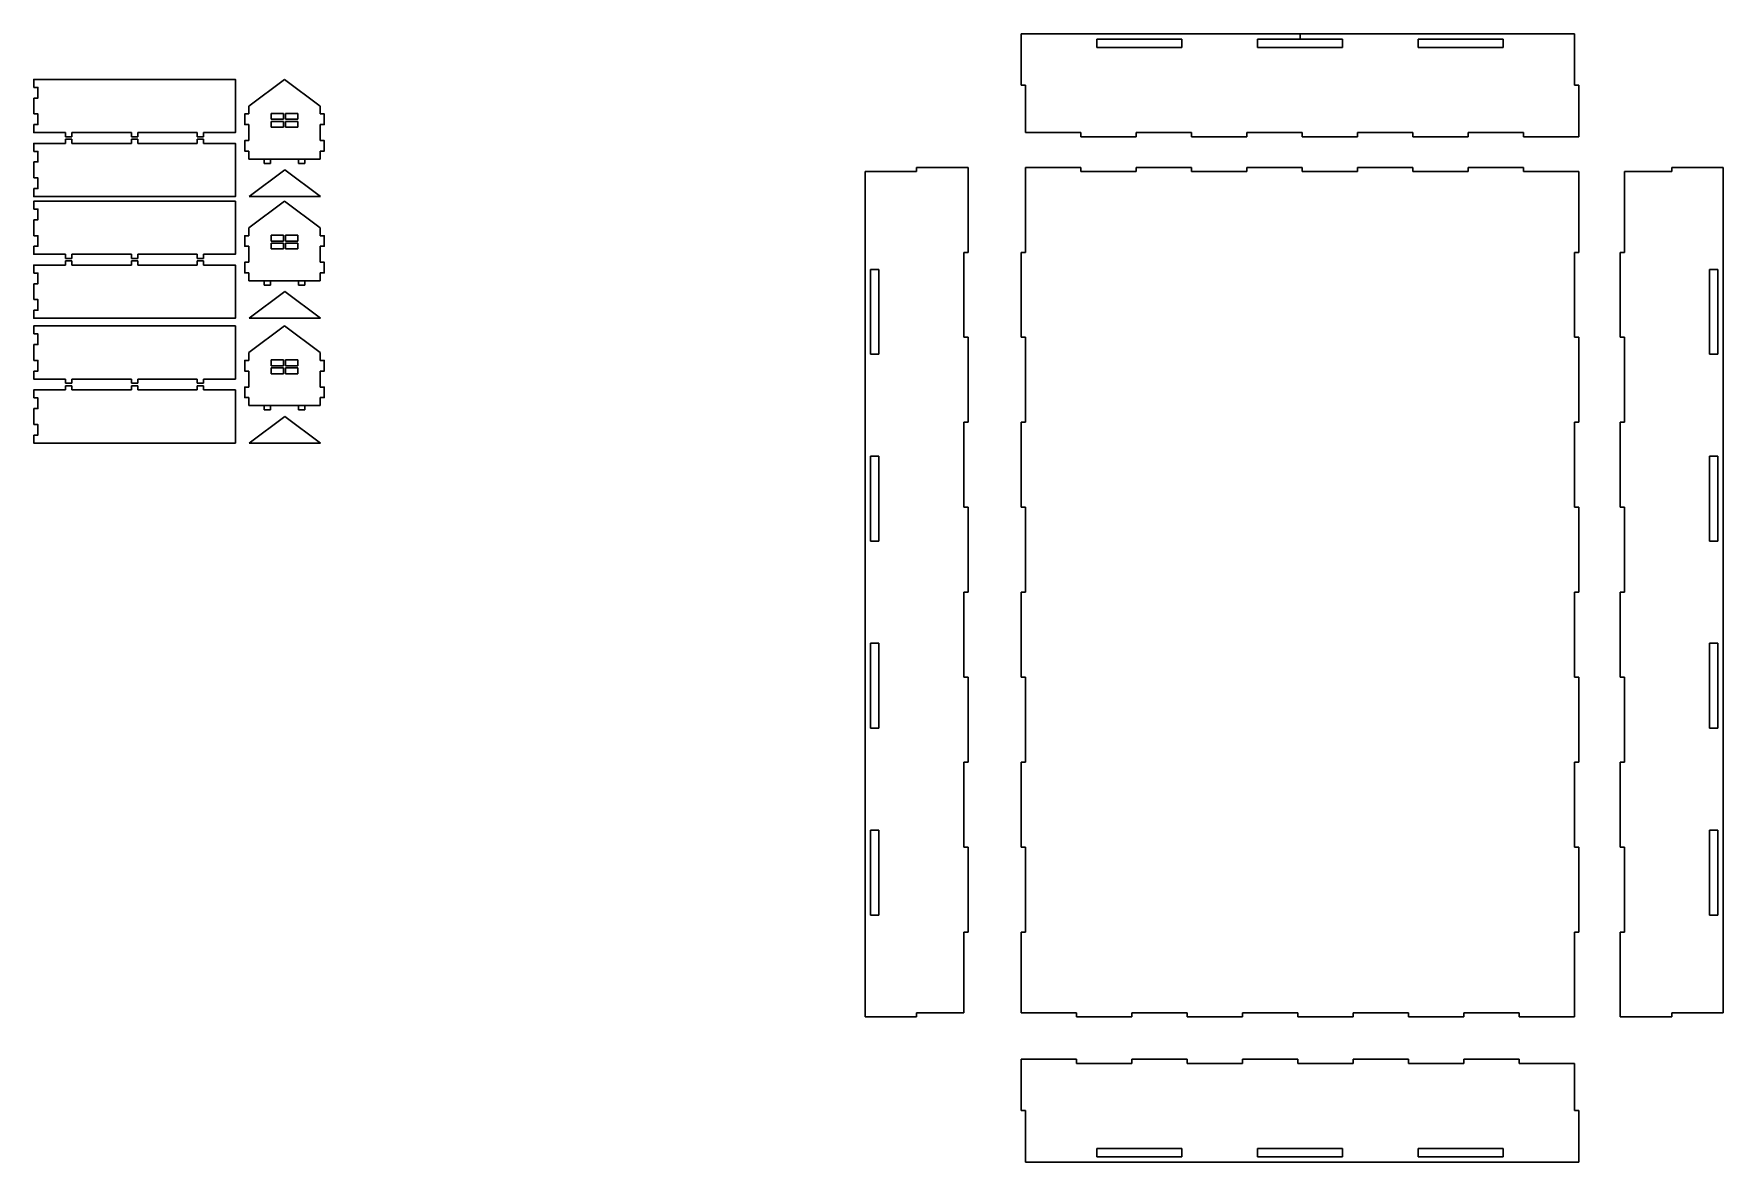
# Model space of a CAD drawing. Header units: millimetres. Extents: x 2012 to 3604, y 1156 to 2219.
import ezdxf

# ---------------------------------------------------------------- set-up
doc = ezdxf.new("R2010")
doc.units = ezdxf.units.MM
doc.layers.add('Garáže', color=30, linetype='Continuous', lineweight=30)

msp = doc.modelspace()

# ---------------------------------------------------------------- linework, layer by layer
at = {"layer": 'Garáže'}
for p, q in [((3463.4, 2218.5), (2942.4, 2218.5)), ((2942.4, 2218.5), (2942.4, 2174)), ((3093.6, 2213.5), (3013.6, 2213.5)), ((3013.6, 2213.5), (3013.6, 2205.5)), ((3093.6, 2205.5), (3093.6, 2213.5)), ((3164.9, 2205.5), (3164.9, 2213.5)), ((3164.9, 2213.5), (3204.9, 2213.5)), ((3204.9, 2218.5), (3204.9, 2213.5)), ((3204.9, 2213.5), (3244.9, 2213.5)), ((3244.9, 2213.5), (3244.9, 2205.5)), ((3316.1, 2205.5), (3316.1, 2213.5)), ((3316.1, 2213.5), (3396.1, 2213.5)), ((3396.1, 2213.5), (3396.1, 2205.5)), ((3463.4, 2218.5), (3463.4, 2170)), ((3013.6, 2205.5), (3093.6, 2205.5)), ((3244.9, 2205.5), (3164.9, 2205.5)), ((3396.1, 2205.5), (3316.1, 2205.5)), ((2214.9, 2150.5), (2248.4, 2175.5)), ((2248.4, 2175.5), (2281.9, 2150.5)), ((2942.4, 2174), (2942.4, 2170)), ((2942.4, 2170), (2946.4, 2170)), ((2946.4, 2170), (2946.4, 2125.5)), ((3463.4, 2170), (3467.4, 2170)), ((3467.4, 2121.5), (3467.4, 2170)), ((2214.9, 2143), (2214.9, 2150.5)), ((2281.9, 2150.5), (2281.9, 2143)), ((2214.9, 2118), (2214.9, 2133)), ((2235.9, 2138), (2235.9, 2143.5)), ((2235.9, 2143.5), (2247.4, 2143.5)), ((2235.9, 2138), (2247.4, 2138)), ((2235.9, 2130.5), (2235.9, 2136)), ((2235.9, 2136), (2247.4, 2136)), ((2247.4, 2143.5), (2247.4, 2138)), ((2247.4, 2136), (2247.4, 2130.5)), ((2249.4, 2143.5), (2260.9, 2143.5)), ((2249.4, 2143.5), (2249.4, 2138)), ((2249.4, 2138), (2260.9, 2138)), ((2249.4, 2136), (2249.4, 2130.5)), ((2249.4, 2136), (2260.9, 2136)), ((2260.9, 2143.5), (2260.9, 2138)), ((2260.9, 2136), (2260.9, 2130.5)), ((2281.9, 2133), (2281.9, 2118)), ((2042.2, 2121.5), (2042.2, 2125.5)), ((2048.2, 2121.5), (2042.2, 2121.5)), ((2048.2, 2119.3), (2042.2, 2119.3)), ((2042.2, 2119.3), (2042.2, 2115.3)), ((2048.2, 2125.5), (2048.2, 2121.5)), ((2048.2, 2115.3), (2048.2, 2119.3)), ((2104.2, 2121.5), (2104.2, 2125.5)), ((2110.2, 2121.5), (2104.2, 2121.5)), ((2104.2, 2115.3), (2104.2, 2119.3)), ((2104.2, 2119.3), (2110.2, 2119.3)), ((2110.2, 2125.5), (2110.2, 2121.5)), ((2110.2, 2119.3), (2110.2, 2115.3)), ((2166.2, 2125.5), (2166.2, 2121.5)), ((2166.2, 2121.5), (2172.2, 2121.5)), ((2166.2, 2115.3), (2166.2, 2119.3)), ((2166.2, 2119.3), (2172.2, 2119.3)), ((2172.2, 2121.5), (2172.2, 2125.5)), ((2172.2, 2119.3), (2172.2, 2115.3)), ((2247.4, 2130.5), (2235.9, 2130.5)), ((2260.9, 2130.5), (2249.4, 2130.5)), ((2946.4, 2125.5), (2998.5, 2125.5)), ((2998.5, 2125.5), (2998.5, 2121.8)), ((2998.5, 2125.5), (2998.5, 2121.5)), ((2998.5, 2121.5), (3050.6, 2121.5)), ((2998.5, 2121.5), (3050.6, 2121.5)), ((3050.6, 2121.5), (3050.6, 2125.5)), ((3050.6, 2125.5), (3102.7, 2125.5)), ((3102.7, 2125.5), (3102.7, 2121.5)), ((3102.7, 2125.5), (3102.7, 2121.5)), ((3102.7, 2121.5), (3154.8, 2121.5)), ((3102.7, 2121.5), (3154.8, 2121.5)), ((3154.8, 2121.5), (3154.8, 2125.5)), ((3154.8, 2125.5), (3206.9, 2125.5)), ((3206.9, 2125.5), (3206.9, 2121.5)), ((3206.9, 2121.5), (3259, 2121.5)), ((3206.9, 2121.5), (3259, 2121.5)), ((3259, 2121.5), (3259, 2125.5)), ((3259, 2125.5), (3311.1, 2125.5)), ((3311.1, 2125.5), (3311.1, 2121.5)), ((3311.1, 2121.5), (3363.2, 2121.5)), ((3311.1, 2121.5), (3363.2, 2121.5)), ((3363.2, 2121.5), (3363.2, 2125.5)), ((3363.2, 2125.5), (3415.3, 2125.5)), ((3415.3, 2125.5), (3415.3, 2121.5)), ((3415.3, 2121.5), (3467.4, 2121.5)), ((2214.9, 2100.5), (2214.9, 2108)), ((2214.9, 2100.5), (2281.9, 2100.5)), ((2229.2, 2100.5), (2229.2, 2096.5)), ((2235.2, 2096.5), (2235.2, 2100.5)), ((2261.5, 2096.5), (2261.5, 2100.5)), ((2267.5, 2100.5), (2267.5, 2096.5)), ((2281.9, 2108), (2281.9, 2100.5)), ((2215.2, 2065.3), (2248.7, 2090.3)), ((2229.2, 2096.5), (2235.2, 2096.5)), ((2248.7, 2090.3), (2282.2, 2065.2)), ((2267.5, 2096.5), (2261.5, 2096.5)), ((2795.2, 2088.7), (2795.2, 1292.7)), ((2795.2, 2088.7), (2843.7, 2088.7)), ((2892.2, 2092.7), (2843.7, 2092.7)), ((2843.7, 2088.7), (2843.7, 2092.7)), ((2892.2, 2012.7), (2892.2, 2092.7)), ((2946.4, 2092.7), (2946.4, 2012.7)), ((2998.5, 2092.7), (2998.5, 2088.7)), ((2998.5, 2088.7), (3050.6, 2088.7)), ((3050.6, 2088.7), (3050.6, 2092.7)), ((3102.7, 2092.7), (3102.7, 2088.7)), ((3102.7, 2088.7), (3154.8, 2088.7)), ((3154.8, 2088.7), (3154.8, 2092.7)), ((3206.9, 2092.7), (3206.9, 2088.7)), ((3206.9, 2088.7), (3259, 2088.7)), ((3259, 2088.7), (3259, 2092.7)), ((3311.1, 2092.7), (3311.1, 2088.7)), ((3311.1, 2088.7), (3363.2, 2088.7)), ((3363.2, 2088.7), (3363.2, 2092.7)), ((3415.3, 2092.7), (3415.3, 2088.7)), ((3415.3, 2088.7), (3467.4, 2088.7)), ((3467.4, 2012.7), (3467.4, 2088.7)), ((3510.5, 2012.7), (3510.5, 2088.7)), ((3555, 2088.7), (3510.5, 2088.7)), ((3559, 2092.7), (3555, 2092.7)), ((3603.5, 2092.7), (3555, 2092.7)), ((3555, 2092.7), (3555, 2088.7)), ((3599.5, 2092.7), (3559, 2092.7)), ((3599.5, 2092.7), (3603.5, 2092.7)), ((3603.5, 1297.7), (3603.5, 2092.7)), ((2214.9, 2035.9), (2248.4, 2060.9)), ((2215.2, 2065.3), (2282.2, 2065.2)), ((2248.4, 2060.9), (2281.9, 2035.9)), ((2214.9, 2028.4), (2214.9, 2035.9)), ((2235.9, 2023.4), (2235.9, 2028.9)), ((2235.9, 2028.9), (2247.4, 2028.9)), ((2235.9, 2023.4), (2247.4, 2023.4)), ((2235.9, 2015.9), (2235.9, 2021.4)), ((2235.9, 2021.4), (2247.4, 2021.4)), ((2247.4, 2028.9), (2247.4, 2023.4)), ((2247.4, 2021.4), (2247.4, 2015.9)), ((2249.4, 2028.9), (2260.9, 2028.9)), ((2249.4, 2028.9), (2249.4, 2023.4)), ((2249.4, 2023.4), (2260.9, 2023.4)), ((2249.4, 2021.4), (2249.4, 2015.9)), ((2249.4, 2021.4), (2260.9, 2021.4)), ((2260.9, 2028.9), (2260.9, 2023.4)), ((2260.9, 2021.4), (2260.9, 2015.9)), ((2281.9, 2035.9), (2281.9, 2028.4)), ((2042.2, 2006.9), (2042.2, 2010.9)), ((2048.2, 2006.9), (2042.2, 2006.9)), ((2048.2, 2010.9), (2048.2, 2006.9)), ((2104.2, 2006.9), (2104.2, 2010.9)), ((2110.2, 2006.9), (2104.2, 2006.9)), ((2110.2, 2010.9), (2110.2, 2006.9)), ((2166.2, 2010.9), (2166.2, 2006.9)), ((2166.2, 2006.9), (2172.2, 2006.9)), ((2172.2, 2006.9), (2172.2, 2010.9)), ((2214.9, 2003.4), (2214.9, 2018.4)), ((2247.4, 2015.9), (2235.9, 2015.9)), ((2260.9, 2015.9), (2249.4, 2015.9)), ((2281.9, 2018.4), (2281.9, 2003.4)), ((2888.2, 1932.7), (2888.2, 2012.7)), ((2888.2, 2012.7), (2892.2, 2012.7)), ((2946.4, 2012.7), (2942.4, 2012.7)), ((2942.4, 2012.7), (2942.4, 1932.7)), ((3463.4, 1932.7), (3463.4, 2012.7)), ((3463.4, 2012.7), (3467.4, 2012.7)), ((3506.5, 2012.7), (3510.5, 2012.7)), ((3506.5, 2012.7), (3506.5, 1932.7)), ((2048.2, 2004.7), (2042.2, 2004.7)), ((2042.2, 2004.7), (2042.2, 2000.7)), ((2048.2, 2000.7), (2048.2, 2004.7)), ((2104.2, 2000.7), (2104.2, 2004.7)), ((2104.2, 2004.7), (2110.2, 2004.7)), ((2110.2, 2004.7), (2110.2, 2000.7)), ((2166.2, 2000.7), (2166.2, 2004.7)), ((2166.2, 2004.7), (2172.2, 2004.7)), ((2172.2, 2004.7), (2172.2, 2000.7)), ((2214.9, 1985.9), (2214.9, 1993.4)), ((2281.9, 1993.4), (2281.9, 1985.9)), ((2800.2, 1996.7), (2800.2, 1916.7)), ((2808.2, 1996.7), (2800.2, 1996.7)), ((2808.2, 1916.7), (2808.2, 1996.7)), ((3598.5, 1996.7), (3590.5, 1996.7)), ((3590.5, 1996.7), (3590.5, 1916.7)), ((3598.5, 1916.7), (3598.5, 1996.7)), ((2214.9, 1985.9), (2281.9, 1985.9)), ((2215.2, 1950.7), (2248.7, 1975.7)), ((2229.2, 1985.9), (2229.2, 1981.9)), ((2229.2, 1981.9), (2235.2, 1981.9)), ((2235.2, 1981.9), (2235.2, 1985.9)), ((2248.7, 1975.7), (2282.2, 1950.6)), ((2261.5, 1981.9), (2261.5, 1985.9)), ((2267.5, 1981.9), (2261.5, 1981.9)), ((2267.5, 1985.9), (2267.5, 1981.9)), ((2214.9, 1918.4), (2248.4, 1943.4)), ((2215.2, 1950.7), (2282.2, 1950.6)), ((2248.4, 1943.4), (2281.9, 1918.4)), ((2892.2, 1932.7), (2888.2, 1932.7)), ((2892.2, 1852.7), (2892.2, 1932.7)), ((2892.2, 1852.7), (2892.2, 1932.7)), ((2942.4, 1932.7), (2946.4, 1932.7)), ((2946.4, 1932.7), (2946.4, 1852.7)), ((3467.4, 1932.7), (3463.4, 1932.7)), ((3467.4, 1852.7), (3467.4, 1932.7)), ((3506.5, 1932.7), (3510.5, 1932.7)), ((3510.5, 1932.7), (3510.5, 1852.7)), ((2214.9, 1910.9), (2214.9, 1918.4)), ((2235.9, 1905.9), (2235.9, 1911.4)), ((2235.9, 1911.4), (2247.4, 1911.4)), ((2247.4, 1911.4), (2247.4, 1905.9)), ((2249.4, 1911.4), (2260.9, 1911.4)), ((2249.4, 1911.4), (2249.4, 1905.9)), ((2260.9, 1911.4), (2260.9, 1905.9)), ((2281.9, 1918.4), (2281.9, 1910.9)), ((2800.2, 1916.7), (2808.2, 1916.7)), ((3590.5, 1916.7), (3598.5, 1916.7)), ((2214.9, 1885.9), (2214.9, 1900.9)), ((2235.9, 1905.9), (2247.4, 1905.9)), ((2235.9, 1898.4), (2235.9, 1903.9)), ((2235.9, 1903.9), (2247.4, 1903.9)), ((2247.4, 1898.4), (2235.9, 1898.4)), ((2247.4, 1903.9), (2247.4, 1898.4)), ((2249.4, 1905.9), (2260.9, 1905.9)), ((2249.4, 1903.9), (2249.4, 1898.4)), ((2249.4, 1903.9), (2260.9, 1903.9)), ((2260.9, 1898.4), (2249.4, 1898.4)), ((2260.9, 1903.9), (2260.9, 1898.4)), ((2281.9, 1900.9), (2281.9, 1885.9)), ((2042.2, 1889.4), (2042.2, 1893.4)), ((2048.2, 1889.4), (2042.2, 1889.4)), ((2048.2, 1887.1), (2042.2, 1887.1)), ((2042.2, 1887.1), (2042.2, 1883.1)), ((2048.2, 1893.4), (2048.2, 1889.4)), ((2048.2, 1883.1), (2048.2, 1887.1)), ((2104.2, 1889.4), (2104.2, 1893.4)), ((2110.2, 1889.4), (2104.2, 1889.4)), ((2104.2, 1883.1), (2104.2, 1887.1)), ((2104.2, 1887.1), (2110.2, 1887.1)), ((2110.2, 1893.4), (2110.2, 1889.4)), ((2110.2, 1887.1), (2110.2, 1883.1)), ((2166.2, 1893.4), (2166.2, 1889.4)), ((2166.2, 1889.4), (2172.2, 1889.4)), ((2166.2, 1883.1), (2166.2, 1887.1)), ((2166.2, 1887.1), (2172.2, 1887.1)), ((2172.2, 1889.4), (2172.2, 1893.4)), ((2172.2, 1887.1), (2172.2, 1883.1)), ((2214.9, 1868.4), (2214.9, 1875.9)), ((2214.9, 1868.4), (2281.9, 1868.4)), ((2229.2, 1868.4), (2229.2, 1864.4)), ((2229.2, 1864.4), (2235.2, 1864.4)), ((2235.2, 1864.4), (2235.2, 1868.4)), ((2261.5, 1864.4), (2261.5, 1868.4)), ((2267.5, 1864.4), (2261.5, 1864.4)), ((2267.5, 1868.4), (2267.5, 1864.4)), ((2281.9, 1875.9), (2281.9, 1868.4)), ((2215.2, 1833.1), (2248.7, 1858.1)), ((2248.7, 1858.1), (2282.2, 1833.1)), ((2888.2, 1772.7), (2888.2, 1852.7)), ((2888.2, 1852.7), (2892.2, 1852.7)), ((2946.4, 1852.7), (2942.4, 1852.7)), ((2942.4, 1852.7), (2942.4, 1772.7)), ((3463.4, 1772.7), (3463.4, 1852.7)), ((3463.4, 1852.7), (3467.4, 1852.7)), ((3510.5, 1852.7), (3506.5, 1852.7)), ((3506.5, 1852.7), (3506.5, 1772.7)), ((2215.2, 1833.1), (2282.2, 1833.1)), ((2800.2, 1820.7), (2800.2, 1740.7)), ((2808.2, 1820.7), (2800.2, 1820.7)), ((2808.2, 1740.7), (2808.2, 1820.7)), ((3590.5, 1820.7), (3598.5, 1820.7)), ((3590.5, 1740.7), (3590.5, 1820.7)), ((3598.5, 1820.7), (3598.5, 1740.7)), ((2892.2, 1772.7), (2888.2, 1772.7)), ((2892.2, 1692.7), (2892.2, 1772.7)), ((2892.2, 1692.7), (2892.2, 1772.7)), ((2942.4, 1772.7), (2946.4, 1772.7)), ((2946.4, 1772.7), (2946.4, 1692.7)), ((3467.4, 1772.7), (3463.4, 1772.7)), ((3467.4, 1692.7), (3467.4, 1772.7)), ((3510.5, 1772.7), (3506.5, 1772.7)), ((3510.5, 1692.7), (3510.5, 1772.7)), ((2800.2, 1740.7), (2808.2, 1740.7)), ((3598.5, 1740.7), (3590.5, 1740.7)), ((2888.2, 1612.7), (2888.2, 1692.7)), ((2888.2, 1692.7), (2892.2, 1692.7)), ((2946.4, 1692.7), (2942.4, 1692.7)), ((2942.4, 1692.7), (2942.4, 1612.7)), ((3463.4, 1612.7), (3463.4, 1692.7)), ((3463.4, 1692.7), (3467.4, 1692.7)), ((3506.5, 1692.7), (3510.5, 1692.7)), ((3506.5, 1692.7), (3506.5, 1612.7)), ((2800.2, 1644.7), (2800.2, 1564.7)), ((2808.2, 1644.7), (2800.2, 1644.7)), ((2808.2, 1564.7), (2808.2, 1644.7)), ((3590.5, 1644.7), (3598.5, 1644.7)), ((3590.5, 1564.7), (3590.5, 1644.7)), ((3598.5, 1644.7), (3598.5, 1564.7)), ((2892.2, 1612.7), (2888.2, 1612.7)), ((2892.2, 1532.7), (2892.2, 1612.7)), ((2892.2, 1532.7), (2892.2, 1612.7)), ((2942.4, 1612.7), (2946.4, 1612.7)), ((2946.4, 1612.7), (2946.4, 1532.7)), ((3467.4, 1612.7), (3463.4, 1612.7)), ((3467.4, 1532.7), (3467.4, 1612.7)), ((3507.2, 1612.7), (3506.5, 1612.7)), ((3510.5, 1612.7), (3507.2, 1612.7)), ((3510.5, 1532.7), (3510.5, 1612.7)), ((2800.2, 1564.7), (2808.2, 1564.7)), ((3598.5, 1564.7), (3590.5, 1564.7)), ((2888.2, 1452.7), (2888.2, 1532.7)), ((2888.2, 1532.7), (2892.2, 1532.7)), ((2946.4, 1532.7), (2942.4, 1532.7)), ((2942.4, 1532.7), (2942.4, 1452.7)), ((3463.4, 1452.7), (3463.4, 1532.7)), ((3463.4, 1532.7), (3467.4, 1532.7)), ((3506.5, 1532.7), (3510.5, 1532.7)), ((3506.5, 1532.7), (3506.5, 1452.7)), ((2800.2, 1468.7), (2800.2, 1388.7)), ((2808.2, 1468.7), (2800.2, 1468.7)), ((2808.2, 1388.7), (2808.2, 1468.7)), ((3590.5, 1468.7), (3598.5, 1468.7)), ((3590.5, 1388.7), (3590.5, 1468.7)), ((3598.5, 1468.7), (3598.5, 1388.7)), ((2892.2, 1452.7), (2888.2, 1452.7)), ((2892.2, 1372.7), (2892.2, 1452.7)), ((2892.2, 1372.7), (2892.2, 1452.7)), ((2942.4, 1452.7), (2946.4, 1452.7)), ((2946.4, 1452.7), (2946.4, 1372.7)), ((3467.4, 1452.7), (3463.4, 1452.7)), ((3467.4, 1372.7), (3467.4, 1452.7)), ((3510.5, 1452.7), (3506.5, 1452.7)), ((3510.5, 1372.7), (3510.5, 1452.7)), ((2800.2, 1388.7), (2808.2, 1388.7)), ((3598.5, 1388.7), (3590.5, 1388.7)), ((2892.2, 1372.7), (2888.2, 1372.7)), ((2888.2, 1372.7), (2888.2, 1296.7)), ((2946.4, 1372.7), (2942.4, 1372.7)), ((3463.4, 1292.7), (3463.4, 1372.7)), ((3463.4, 1372.7), (3467.4, 1372.7)), ((3506.5, 1372.7), (3510.5, 1372.7)), ((3506.5, 1372.7), (3506.5, 1292.7)), ((2795.2, 1292.7), (2843.7, 1292.7)), ((2888.2, 1296.7), (2843.7, 1296.7)), ((2843.7, 1296.7), (2843.7, 1292.7)), ((2942.4, 1296.7), (2994.5, 1296.7)), ((2994.5, 1296.7), (2994.5, 1292.7)), ((2994.5, 1292.7), (3046.6, 1292.7)), ((3046.6, 1292.7), (3046.6, 1296.7)), ((3046.6, 1296.7), (3098.7, 1296.7)), ((3098.7, 1296.7), (3098.7, 1292.7)), ((3098.7, 1292.7), (3150.8, 1292.7)), ((3150.8, 1292.7), (3150.8, 1296.7)), ((3150.8, 1296.7), (3202.9, 1296.7)), ((3202.9, 1296.7), (3202.9, 1292.7)), ((3202.9, 1292.7), (3255, 1292.7)), ((3255, 1292.7), (3255, 1296.7)), ((3255, 1296.7), (3307.1, 1296.7)), ((3307.1, 1296.7), (3307.1, 1292.7)), ((3307.1, 1292.7), (3359.2, 1292.7)), ((3359.2, 1292.7), (3359.2, 1296.7)), ((3359.2, 1296.7), (3411.3, 1296.7)), ((3411.3, 1296.7), (3411.3, 1292.7)), ((3506.5, 1292.7), (3555, 1292.7)), ((3555, 1292.7), (3555, 1296.7)), ((3555, 1296.7), (3603.5, 1296.7)), ((3603.5, 1296.7), (3603.5, 1297.7)), ((2942.4, 1253), (2994.5, 1253)), ((2942.4, 1253), (2942.4, 1204.5)), ((2994.5, 1253), (2994.5, 1249)), ((2994.5, 1249), (3046.6, 1249)), ((3046.6, 1249), (3046.6, 1253)), ((3046.6, 1253), (3098.7, 1253)), ((3046.6, 1253), (3098.7, 1253)), ((3098.7, 1253), (3098.7, 1249)), ((3098.7, 1249), (3150.8, 1249)), ((3150.8, 1249), (3150.8, 1253)), ((3150.8, 1253), (3202.9, 1253)), ((3150.8, 1253), (3202.9, 1253)), ((3202.9, 1253), (3202.9, 1249)), ((3202.9, 1249), (3255, 1249)), ((3255, 1249), (3255, 1253)), ((3255, 1253), (3307.1, 1253)), ((3255, 1253), (3307.1, 1253)), ((3255, 1253), (3307.1, 1253)), ((3307.1, 1253), (3307.1, 1249)), ((3307.1, 1253), (3307.1, 1249)), ((3307.1, 1249), (3359.2, 1249)), ((3359.2, 1249), (3359.2, 1253)), ((3359.2, 1253), (3411.3, 1253)), ((3359.2, 1253), (3411.3, 1253)), ((3411.3, 1253), (3411.3, 1249)), ((3411.3, 1249), (3462.4, 1249)), ((3462.4, 1249), (3463.4, 1249)), ((3463.4, 1204.5), (3463.4, 1249)), ((2946.4, 1204.5), (2942.4, 1204.5)), ((2946.4, 1156), (2946.4, 1204.5)), ((3467.4, 1204.5), (3463.4, 1204.5)), ((3467.4, 1204.5), (3467.4, 1200.5)), ((3467.4, 1156), (3467.4, 1200.5)), ((3013.6, 1161), (3013.6, 1169)), ((3013.6, 1169), (3093.6, 1169)), ((3093.6, 1169), (3093.6, 1161)), ((3244.9, 1169), (3164.9, 1169)), ((3164.9, 1169), (3164.9, 1161)), ((3244.9, 1161), (3244.9, 1169)), ((3396.1, 1169), (3316.1, 1169)), ((3316.1, 1169), (3316.1, 1161)), ((3396.1, 1161), (3396.1, 1169)), ((2946.4, 1156), (3467.4, 1156)), ((3093.6, 1161), (3013.6, 1161)), ((3164.9, 1161), (3244.9, 1161)), ((3316.1, 1161), (3396.1, 1161))]:
    msp.add_line(p, q, dxfattribs=at)
for points in [[(2012.2, 2168), (2012.2, 2175.5), (2202.2, 2175.5), (2202.2, 2125.5), (2172.2, 2125.5)], [(2012.2, 2168), (2016.2, 2168), (2016.2, 2158), (2012.2, 2158)], [(2012.2, 2143), (2012.2, 2158)], [(2012.2, 2143), (2016.2, 2143), (2016.2, 2133), (2012.2, 2133)], [(2042.2, 2125.5), (2012.2, 2125.5), (2012.2, 2133)], [(2214.9, 2133), (2210.9, 2133), (2210.9, 2143), (2214.9, 2143)], [(2281.9, 2143), (2285.9, 2143), (2285.9, 2133), (2281.9, 2133)], [(2104.2, 2125.5), (2048.2, 2125.5)], [(2166.2, 2125.5), (2110.2, 2125.5)], [(2214.9, 2108), (2210.9, 2108), (2210.9, 2118), (2214.9, 2118)], [(2281.9, 2118), (2285.9, 2118), (2285.9, 2108), (2281.9, 2108)], [(2172.2, 2115.3), (2202.2, 2115.3), (2202.2, 2065.3), (2012.2, 2065.3), (2012.2, 2072.8)], [(2012.2, 2107.8), (2012.2, 2115.3), (2042.2, 2115.3)], [(2012.2, 2107.8), (2016.2, 2107.8), (2016.2, 2097.8), (2012.2, 2097.8)], [(2048.2, 2115.3), (2104.2, 2115.3)], [(2110.2, 2115.3), (2166.2, 2115.3)], [(2012.2, 2082.8), (2012.2, 2097.8)], [(2946.4, 2092.7), (2998.5, 2092.7)], [(3050.6, 2092.7), (3102.7, 2092.7)], [(3154.8, 2092.7), (3206.9, 2092.7)], [(3259, 2092.7), (3311.1, 2092.7)], [(3363.2, 2092.7), (3415.3, 2092.7)], [(3467.4, 2088.7), (3467.4, 2012.7)], [(2012.2, 2082.8), (2016.2, 2082.8), (2016.2, 2072.8), (2012.2, 2072.8)], [(2012.2, 2053.4), (2012.2, 2060.9), (2202.2, 2060.9), (2202.2, 2010.9), (2172.2, 2010.9)], [(2012.2, 2053.4), (2016.2, 2053.4), (2016.2, 2043.4), (2012.2, 2043.4)], [(2012.2, 2028.4), (2012.2, 2043.4)], [(2012.2, 2028.4), (2016.2, 2028.4), (2016.2, 2018.4), (2012.2, 2018.4)], [(2214.9, 2018.4), (2210.9, 2018.4), (2210.9, 2028.4), (2214.9, 2028.4)], [(2281.9, 2028.4), (2285.9, 2028.4), (2285.9, 2018.4), (2281.9, 2018.4)], [(2042.2, 2010.9), (2012.2, 2010.9), (2012.2, 2018.4)], [(2104.2, 2010.9), (2048.2, 2010.9)], [(2166.2, 2010.9), (2110.2, 2010.9)], [(2172.2, 2000.7), (2202.2, 2000.7), (2202.2, 1950.7), (2012.2, 1950.7), (2012.2, 1958.2)], [(2012.2, 1993.2), (2012.2, 2000.7), (2042.2, 2000.7)], [(2012.2, 1993.2), (2016.2, 1993.2), (2016.2, 1983.2), (2012.2, 1983.2)], [(2048.2, 2000.7), (2104.2, 2000.7)], [(2110.2, 2000.7), (2166.2, 2000.7)], [(2214.9, 1993.4), (2210.9, 1993.4), (2210.9, 2003.4), (2214.9, 2003.4)], [(2281.9, 2003.4), (2285.9, 2003.4), (2285.9, 1993.4), (2281.9, 1993.4)], [(2012.2, 1968.2), (2012.2, 1983.2)], [(2012.2, 1968.2), (2016.2, 1968.2), (2016.2, 1958.2), (2012.2, 1958.2)], [(2012.2, 1935.9), (2012.2, 1943.4), (2202.2, 1943.4), (2202.2, 1893.4), (2172.2, 1893.4)], [(2012.2, 1935.9), (2016.2, 1935.9), (2016.2, 1925.9), (2012.2, 1925.9)], [(2012.2, 1910.9), (2012.2, 1925.9)], [(3467.4, 1932.7), (3467.4, 1852.7)], [(2012.2, 1910.9), (2016.2, 1910.9), (2016.2, 1900.9), (2012.2, 1900.9)], [(2214.9, 1900.9), (2210.9, 1900.9), (2210.9, 1910.9), (2214.9, 1910.9)], [(2281.9, 1910.9), (2285.9, 1910.9), (2285.9, 1900.9), (2281.9, 1900.9)], [(2042.2, 1893.4), (2012.2, 1893.4), (2012.2, 1900.9)], [(2172.2, 1883.1), (2202.2, 1883.1), (2202.2, 1833.1), (2012.2, 1833.1), (2012.2, 1840.6)], [(2012.2, 1875.6), (2012.2, 1883.1), (2042.2, 1883.1)], [(2104.2, 1893.4), (2048.2, 1893.4)], [(2048.2, 1883.1), (2104.2, 1883.1)], [(2166.2, 1893.4), (2110.2, 1893.4)], [(2110.2, 1883.1), (2166.2, 1883.1)], [(2214.9, 1875.9), (2210.9, 1875.9), (2210.9, 1885.9), (2214.9, 1885.9)], [(2281.9, 1885.9), (2285.9, 1885.9), (2285.9, 1875.9), (2281.9, 1875.9)], [(2012.2, 1875.6), (2016.2, 1875.6), (2016.2, 1865.6), (2012.2, 1865.6)], [(2012.2, 1850.6), (2012.2, 1865.6)], [(2012.2, 1850.6), (2016.2, 1850.6), (2016.2, 1840.6), (2012.2, 1840.6)], [(3467.4, 1772.7), (3467.4, 1692.7)], [(3467.4, 1612.7), (3467.4, 1532.7)], [(3467.4, 1452.7), (3467.4, 1372.7)], [(2942.4, 1296.7), (2942.4, 1372.7)], [(3046.6, 1292.7), (2994.5, 1292.7)], [(3150.8, 1292.7), (3098.7, 1292.7)], [(3255, 1292.7), (3202.9, 1292.7)], [(3359.2, 1292.7), (3307.1, 1292.7)], [(3463.4, 1292.7), (3411.3, 1292.7)]]:
    msp.add_lwpolyline(points, dxfattribs=at)

doc.saveas('drawing.dxf')
